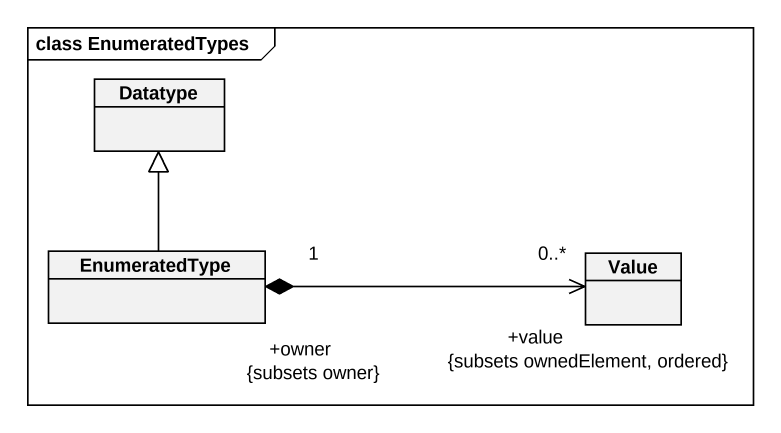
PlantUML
@startuml
mainframe class EnumeratedTypes
hide circle
hide empty members
class Datatype
class EnumeratedType
class Value
EnumeratedType -up-|> Datatype
EnumeratedType "+owner\n1\n{subsets owner}" *-right-> "+value\n0..*\n{subsets ownedElement, ordered}" Value
@enduml
